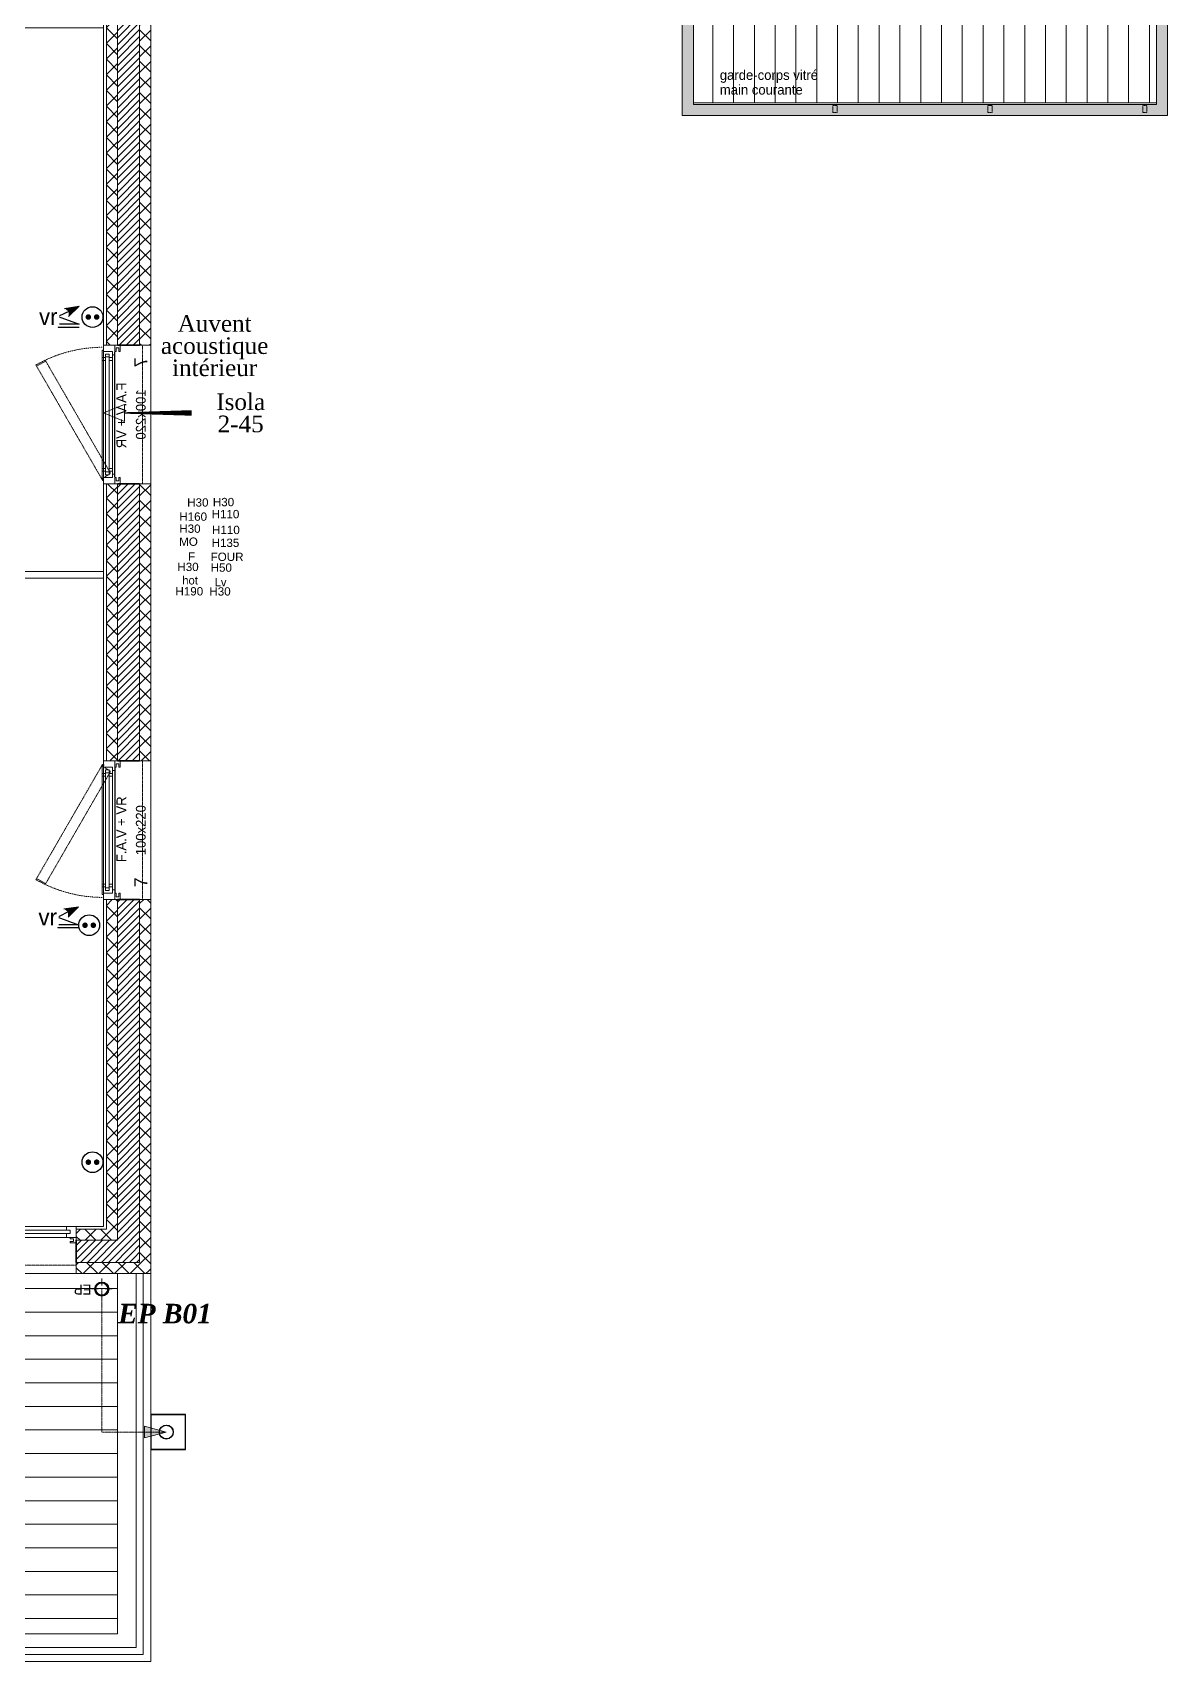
# Model space of a CAD drawing. Header units: centimetres. Extents: x 2191 to 12545, y -680 to 18662.
# Drawn here: x 9102 to 9921, y 7002 to 8177 of the extents above; entities that cross this region are included whole.
import ezdxf

# ---------------------------------------------------------------- set-up
doc = ezdxf.new("R2010")
doc.units = ezdxf.units.CM
for name, pattern in [('Style de ligne -1', [0.41664, 0.20828, -0.20836]), ('Style de ligne -11', [0.347222, 0.20828, -0.138942]), ('Style de ligne -12', [0.164042, 0.054681, -0.109361]), ('Style de ligne -13', [0.147638, 0.098425, -0.049213]), ('Style de ligne -14', [0.147638, 0.098425, -0.049213]), ('Style de ligne -17', [0.347222, 0.20828, -0.138942]), ('Style de ligne -18', [0.164042, 0.054681, -0.109361]), ('VW-01', [0.41656, 0.20828, -0.20828])]:
    doc.linetypes.add(name, pattern=pattern)
for name, color, linetype in [('B GÈnÈral_Hatch', 252, 'Continuous'), ('B Général', 252, 'Continuous'), ('C ANNOTATIONS-prestations', 252, 'Continuous'), ('C ANNOTATIONS-prestations_Hatch', 252, 'Continuous'), ('C ANNOTATIONS-texte', 252, 'Continuous'), ('D SURFACES-shab', 252, 'Continuous'), ('Général', 252, 'Continuous'), ('prlm-EAU-EPEXT', 145, 'Continuous'), ('prlm-VMC', 93, 'Continuous')]:
    doc.layers.add(name, color=color, linetype=linetype)
doc.layers.add('prlm-ELEC-CFO', color=1, linetype='Continuous', lineweight=25)
doc.styles.add('Arial', font='arial.ttf')
doc.styles.add('Eurostile', font='Eurosti.TTF')
doc.styles.add('Eurostile (bold)', font='Eurostib.TTF')
doc.styles.add('prlm-eau-ep', font='timesbi.ttf', dxfattribs={"height": 18})
doc.styles.add('prlm-elec-cfo', font='comic.ttf', dxfattribs={"height": 12})
doc.styles.add('prlm-vmc', font='pala.ttf', dxfattribs={"height": 14})
doc.styles.add('Times New Roman (bold italic)', font='timesbi.ttf')
pattern_1 = [(135, (-631.107, 4809.0284), (-5.656854, -5.656854), []), (225, (-631.107, 4809.0284), (-5.656854, 5.656854), [])]
pattern_2 = [(45, (-631.1073, 4809.0284), (2.4253472, -2.6458333), [])]
pattern_3 = [(135, (-631.107, 4809.0284), (-5.656854, -5.656854), []), (225, (-631.107, 4809.0284), (-5.656854, 5.656854), [])]
pattern_4 = [(45, (-631.107, 4809.0284), (-5.656854, 5.656854), []), (135, (-631.107, 4809.0284), (5.656854, 5.656854), [])]

# ---------------------------------------------------------------- blocks, each defined once
blk = doc.blocks.new('F 100x220 (all. vitrée fixe) + VR')
at = {"layer": 'B Général', "color": 7, "linetype": 'Continuous', "lineweight": 35}
for p, q in [((-50, 7), (-50, -9)), ((50, 7), (50, -9))]:
    blk.add_line(p, q, dxfattribs=at)
at = {"layer": 'B Général'}
blk.add_line((45, 9), (-45, 9), dxfattribs=at)
at = {"layer": 'B Général', "color": 7, "linetype": 'Style de ligne -14', "lineweight": 5, "flags": 128}
blk.add_lwpolyline([(-35.7, 65.8), (-36.2, 65), (-35.3, 64.5), (-38.6, 58.8), (42.6, 11.9), (45.9, 17.6), (46.8, 17.1), (47.2, 17.9)], close=True, dxfattribs=at)
at = {"layer": 'B Général', "lineweight": 5, "flags": 128}
for points in [[(-43, 10.5), (-43, 9), (-50, 9), (-50, 17), (-45.5, 17), (-45.5, 10.5)], [(-43.5, 15.5), (43.5, 15.5), (43.5, 13), (-43.5, 13)], [(-41, 18), (41, 18), (41, 15.5), (-41, 15.5)], [(-41, 13), (41, 13), (41, 10.5), (-41, 10.5)], [(43, 10.5), (43, 9), (50, 9), (50, 17), (45.5, 17), (45.5, 10.5)], [(-50, 9), (-50, 5), (-45.5, 5), (-45.5, 6), (-48, 6), (-48, 8), (-45.5, 8), (-45.5, 9)], [(50, 9), (50, 5), (45.5, 5), (45.5, 6), (48, 6), (48, 8), (45.5, 8), (45.5, 9)]]:
    blk.add_lwpolyline(points, close=True, dxfattribs=at)
at = {"layer": 'B Général', "color": 7, "linetype": 'Continuous', "lineweight": 5, "flags": 128}
for points in [[(-39, 15.5), (-41.5, 15.5), (-41.5, 13), (-39, 13), (-39, 10.5), (-45.5, 10.5), (-45.5, 17), (-46.5, 17), (-46.5, 18), (-39, 18)], [(39, 15.5), (41.5, 15.5), (41.5, 13), (39, 13), (39, 10.5), (45.5, 10.5), (45.5, 17), (46.5, 17), (46.5, 18), (39, 18)]]:
    blk.add_lwpolyline(points, close=True, dxfattribs=at)
at = {"layer": 'B Général', "color": 7, "linetype": 'Style de ligne -17', "lineweight": 5, "flags": 128}
blk.add_lwpolyline([(-50, 9), (50, 9), (50, -11), (-50, -11)], close=True, dxfattribs=at)
at = {"layer": 'B Général', "lineweight": 13, "flags": 128}
blk.add_lwpolyline([(-50, -9), (-50, -17), (50, -17), (50, -9)], dxfattribs=at)
at = {"layer": 'B Général'}
blk.add_circle((47, 17.5), 0.5, dxfattribs=at)
at = {"layer": 'B Général', "color": 7, "linetype": 'Style de ligne -18', "lineweight": 5}
blk.add_arc((49, 17.5), 97.5, 150.2938, 179.7062, dxfattribs=at)
at = {"layer": 'B Général', "color": 7, "insert": (-23.1, 7.7), "char_height": 7.06, "attachment_point": 1, "line_spacing_factor": 0.894142, "style": 'Eurostile'}
blk.add_mtext('F.A.V + VR', dxfattribs=at)
at = {"layer": 'C ANNOTATIONS-prestations', "insert": (-41.1, -5.2), "char_height": 9.41, "attachment_point": 1, "rotation": 360, "line_spacing_factor": 0.894142, "style": 'Eurostile (bold)'}
blk.add_mtext('7', dxfattribs=at)
at = {"layer": 'C ANNOTATIONS-prestations', "insert": (0, -6.3), "char_height": 7.06, "width": 100, "attachment_point": 2, "rotation": 360, "line_spacing_factor": 0.894142, "style": 'Eurostile'}
blk.add_mtext('100x220', dxfattribs=at)
blk = doc.blocks.new('PF 300.208 + VR (3 vantaux)')
at = {"layer": 'B Général', "color": 7, "linetype": 'Continuous', "lineweight": 13}
for p, q in [((-150, 7), (-150, 17)), ((150, 7), (150, 17))]:
    blk.add_line(p, q, dxfattribs=at)
at = {"layer": 'B Général', "color": 7, "linetype": 'Continuous', "lineweight": 35}
for p, q in [((-150, 7), (-150, -9)), ((150, 7), (150, -9))]:
    blk.add_line(p, q, dxfattribs=at)
at = {"layer": 'B Général'}
blk.add_line((-143, 9), (47, 9), dxfattribs=at)
at = {"layer": 'B Général', "color": 7, "linetype": 'Style de ligne -13', "lineweight": 5, "flags": 128}
for points in [[(-147.5, 117), (-146.5, 117), (-146.5, 116), (-140, 116), (-140, 18.5), (-146.5, 18.5), (-146.5, 17.5), (-147.5, 17.5)], [(51.5, 115), (50.5, 115), (50.5, 116), (44, 116), (44, 18.5), (50.5, 18.5), (50.5, 17.5), (51.5, 17.5)]]:
    blk.add_lwpolyline(points, close=True, dxfattribs=at)
at = {"layer": 'B Général', "lineweight": 5, "flags": 128}
for points in [[(-143, 10.5), (-143, 9), (-150, 9), (-150, 17), (-145.5, 17), (-145.5, 10.5)], [(-54.5, 18), (-139, 18), (-139, 15.5), (-54.5, 15.5)], [(-54.5, 13), (-139, 13), (-139, 10.5), (-54.5, 10.5)], [(-41.5, 18), (43, 18), (43, 15.5), (-41.5, 15.5)], [(-41.5, 13), (43, 13), (43, 10.5), (-41.5, 10.5)], [(56.5, 17), (56.5, 14.2), (54, 14.2), (54, 11.8), (56.5, 11.8), (56.5, 9), (47, 9), (47, 10.5), (49.5, 10.5), (49.5, 17)], [(145.5, 14.2), (54, 14.2), (54, 11.8), (145.5, 11.8)], [(143, 17), (56.5, 17), (56.5, 14.2), (143, 14.2)], [(145.5, 14.2), (143, 14.2), (143, 17), (150, 17), (150, 9), (143, 9), (143, 11.8), (145.5, 11.8)], [(-150, 9), (-150, 5), (-145.5, 5), (-145.5, 6), (-148, 6), (-148, 8), (-145.5, 8), (-145.5, 9)], [(143, 11.8), (56.5, 11.8), (56.5, 9), (143, 9)], [(150, 9), (150, 5), (145.5, 5), (145.5, 6), (148, 6), (148, 8), (145.5, 8), (145.5, 9)]]:
    blk.add_lwpolyline(points, close=True, dxfattribs=at)
at = {"layer": 'B Général', "color": 7, "linetype": 'Continuous', "lineweight": 5, "flags": 128}
for points in [[(-139, 15.5), (-141.5, 15.5), (-141.5, 13), (-139, 13), (-139, 10.5), (-145.5, 10.5), (-145.5, 17), (-146.5, 17), (-146.5, 18), (-139, 18)], [(-54.5, 15.5), (-52, 15.5), (-52, 13), (-54.5, 13), (-54.5, 10.5), (-48, 10.5), (-48, 17), (-47, 17), (-47, 18), (-54.5, 18)], [(-41.5, 15.5), (-44, 15.5), (-44, 13), (-41.5, 13), (-41.5, 10.5), (-48, 10.5), (-48, 17), (-47, 17), (-47, 18), (-41.5, 18)], [(43, 15.5), (45.5, 15.5), (45.5, 13), (43, 13), (43, 10.5), (49.5, 10.5), (49.5, 17), (50.5, 17), (50.5, 18), (43, 18)]]:
    blk.add_lwpolyline(points, close=True, dxfattribs=at)
at = {"layer": 'B Général', "color": 7, "linetype": 'Style de ligne -11', "lineweight": 5, "flags": 128}
blk.add_lwpolyline([(-150, 9), (150, 9), (150, -11), (-150, -11)], close=True, dxfattribs=at)
at = {"layer": 'B Général', "lineweight": 13, "flags": 128}
blk.add_lwpolyline([(150, -9), (150, -17), (-150, -17), (-150, -9)], dxfattribs=at)
at = {"layer": 'B Général'}
for centre in [(-147, 17.5), (51, 17.5)]:
    blk.add_circle(centre, 0.5, dxfattribs=at)
at = {"layer": 'B Général', "color": 7, "linetype": 'Style de ligne -12', "lineweight": 5}
for centre, start, end in [((-147, 17.5), 0.2938, 90.2879), ((51, 17.5), 94.0649, 179.7062)]:
    blk.add_arc(centre, 99, start, end, dxfattribs=at)
at = {"layer": 'B Général', "insert": (2, 4.6), "char_height": 7.06, "attachment_point": 2, "rotation": 360, "line_spacing_factor": 0.894142, "style": 'Eurostile'}
blk.add_mtext('PF + VR', dxfattribs=at)
at = {"layer": 'C ANNOTATIONS-prestations', "rotation": 360, "line_spacing_factor": 0.894142}
for s, insert, char_height, attachment_point, style in [('6', (-141.1, -4.8), 9.41, 1, 'Eurostile (bold)'), ('300x208 (3 vantaux) ', (0, -7.8), 7.059, 2, 'Eurostile')]:
    blk.add_mtext(s, dxfattribs=dict(at, insert=insert, char_height=char_height, attachment_point=attachment_point, style=style))
blk = doc.blocks.new('EP')
at = {"layer": 'B GÈnÈral_Hatch', "linetype": 'Continuous', "lineweight": 0}
h = blk.add_hatch(color=7, dxfattribs=at)
edge = h.paths.add_edge_path()
edge.add_arc((0, 0), 5, 0, 180, ccw=False)
edge.add_arc((0, 0), 5, 180, 360, ccw=False)
edge = h.paths.add_edge_path()
edge.add_arc((0, 0), 4.33, 0, 180, ccw=False)
edge.add_arc((0, 0), 4.33, 180, 360, ccw=False)
at = {"layer": 'B Général', "color": 7, "linetype": 'Continuous', "lineweight": 5}
for p, q in [((-7.5, 0), (-2.5, 0)), ((0, 7.5), (0, 2.5)), ((7.5, 0), (2.5, 0)), ((0, -7.5), (0, -2.5))]:
    blk.add_line(p, q, dxfattribs=at)
at = {"layer": 'B Général', "color": 7, "linetype": 'Continuous', "lineweight": 5, "flags": 128}
for points in [[(-5, 0, -1), (5, 0, -1)], [(-4.3, 0, -1), (4.3, 0, -1)]]:
    blk.add_lwpolyline(points, format="xyb", close=True, dxfattribs=at)
at = {"layer": 'C ANNOTATIONS-prestations', "insert": (7.5, 4), "char_height": 7.06, "attachment_point": 1, "line_spacing_factor": 0.894142, "style": 'Eurostile'}
blk.add_mtext('EP', dxfattribs=at)
blk = doc.blocks.new('xi.epext')
at = {"layer": 'prlm-EAU-EPEXT', "color": 0, "linetype": 'ByBlock', "lineweight": -2}
blk.add_circle((0, 0), 5, dxfattribs=at)
blk = doc.blocks.new('Groupe-163-1')
at = {"layer": 'prlm-EAU-EPEXT', "flags": 128}
blk.add_lwpolyline([(9843.5, 2370.5), (9818.5, 2370.5), (9818.5, 2345.5), (9843.5, 2345.5)], close=True, dxfattribs=at)
at = {"layer": 'prlm-EAU-EPEXT'}
for p in [(9783.2, 2461.2), (9829.7, 2358)]:
    blk.add_blockref('xi.epext', p, dxfattribs=at)
at = {"layer": 'prlm-EAU-EPEXT', "insert": (9795, 2450.5), "char_height": 13.99, "width": 86.195, "attachment_point": 1, "line_spacing_factor": 1.004802, "style": 'Times New Roman (bold italic)'}
blk.add_mtext('EP B01', dxfattribs=at)
blk = doc.blocks.new('Groupe-166-1')
at = {"layer": 'B Général', "color": 7, "linetype": 'Continuous', "lineweight": 5}
for p, q in [((10223.9, 3517.4), (10223.9, 3317.4)), ((10238.9, 3517.4), (10238.9, 3317.4)), ((10253.9, 3517.4), (10253.9, 3317.4)), ((10268.9, 3517.4), (10268.9, 3317.4)), ((10283.9, 3517.4), (10283.9, 3317.4)), ((10298.9, 3517.4), (10298.9, 3317.4)), ((10313.9, 3517.4), (10313.9, 3317.4)), ((10328.9, 3517.4), (10328.9, 3317.4)), ((10343.9, 3517.4), (10343.9, 3317.4)), ((10358.9, 3517.4), (10358.9, 3317.4)), ((10373.9, 3517.4), (10373.9, 3317.4)), ((10388.9, 3517.4), (10388.9, 3317.4)), ((10403.9, 3517.4), (10403.9, 3317.4)), ((10418.9, 3517.4), (10418.9, 3317.4)), ((10433.9, 3517.4), (10433.9, 3317.4)), ((10448.9, 3517.4), (10448.9, 3317.4)), ((10463.9, 3517.4), (10463.9, 3317.4)), ((10478.9, 3517.4), (10478.9, 3317.4)), ((10493.9, 3517.4), (10493.9, 3317.4)), ((10508.9, 3517.4), (10508.9, 3317.4)), ((10523.9, 3517.4), (10523.9, 3317.4)), ((10538.9, 3517.4), (10538.9, 3317.4))]:
    blk.add_line(p, q, dxfattribs=at)
blk = doc.blocks.new('Groupe-167-1')
at = {"layer": 'B GÈnÈral_Hatch', "linetype": 'Continuous', "lineweight": 0, "true_color": 0xbbbbbb}
blk.add_hatch(color=9, dxfattribs=at).paths.add_polyline_path([(10201.9, 3517.4), (10209.9, 3517.4), (10209.9, 3316.2), (10543.9, 3316.2), (10543.9, 3517.4), (10551.9, 3517.4), (10551.9, 3308.2), (10201.9, 3308.2)])
at = {"layer": 'B Général', "color": 7, "linetype": 'Continuous', "lineweight": 5, "flags": 128}
for points in [[(10201.9, 3517.4), (10209.9, 3517.4), (10209.9, 3316.2), (10543.9, 3316.2), (10543.9, 3517.4), (10551.9, 3517.4), (10551.9, 3308.2), (10201.9, 3308.2)], [(10209.9, 3317.4), (10209.9, 3517.4), (10543.9, 3517.4), (10543.9, 3317.4)]]:
    blk.add_lwpolyline(points, close=True, dxfattribs=at)
at = {"layer": 'C ANNOTATIONS-prestations', "color": 7, "linetype": 'Style de ligne -1', "lineweight": 5, "flags": 128}
for points in [[(10204.9, 3419), (10209.9, 3419), (10209.9, 3416), (10204.9, 3416)], [(10543.9, 3418.9), (10548.9, 3418.9), (10548.9, 3415.9), (10543.9, 3415.9)], [(10310.6, 3310.4), (10310.6, 3315.4), (10313.6, 3315.4), (10313.6, 3310.4)], [(10422.4, 3310.4), (10422.4, 3315.4), (10425.4, 3315.4), (10425.4, 3310.4)], [(10534.1, 3310.4), (10534.1, 3315.4), (10537.1, 3315.4), (10537.1, 3310.4)]]:
    blk.add_lwpolyline(points, close=True, dxfattribs=at)
at = {"layer": 'B Général', "color": 7}
blk.add_blockref('Groupe-166-1', (0, 0), dxfattribs=at)
at = {"layer": 'B Général', "color": 7, "insert": (10403.1, 3515.7), "char_height": 9.412, "attachment_point": 1, "line_spacing_factor": 0.894142, "style": 'Eurostile'}
blk.add_mtext('niv. extér. +7 sol fini int.', dxfattribs=at)
at = {"layer": 'C ANNOTATIONS-prestations', "color": 7, "char_height": 7.059, "attachment_point": 1, "line_spacing_factor": 0.894142, "style": 'Eurostile'}
for s, insert in [('platelage bois', (10391.6, 3405.7)), ('garde-corps vitré', (10229, 3340.9)), ('main courante', (10229, 3330.3))]:
    blk.add_mtext(s, dxfattribs=dict(at, insert=insert))
at = {"layer": 'C ANNOTATIONS-texte', "insert": (10391.6, 3455.7), "char_height": 9.412, "width": 91.5, "attachment_point": 1, "line_spacing_factor": 0.894142, "style": 'Eurostile'}
blk.add_mtext('Balcon \\P6.5m{\\H0.6667x;\\S2^ ;}', dxfattribs=at)
blk = doc.blocks.new('xi.EA')
at = {"layer": 'prlm-VMC', "color": 0, "linetype": 'ByBlock', "lineweight": 5, "flags": 128}
blk.add_lwpolyline([(-6.2, -15), (6.2, -15), (0, 0)], close=True, dxfattribs=at)
at = {"layer": 'prlm-VMC', "color": 0, "linetype": 'ByBlock', "lineweight": -2, "flags": 128}
blk.add_lwpolyline([(0, -15, 1, 4, 0), (0, -63.6, 1, 1, 0)], format="xyseb", dxfattribs=at)
at = {"layer": 'prlm-VMC', "color": 0, "linetype": 'ByBlock', "lineweight": 5}
blk.add_solid([(0, 0), (6.2, -15), (-6.2, -15), (0, 0)], dxfattribs=at)
blk = doc.blocks.new('xi.PC')
at = {"color": 0, "lineweight": 5}
blk.add_wipeout([(-7.5, -7.5), (7.5, -7.5), (7.5, 7.5), (-7.5, 7.5)], dxfattribs=at).dxf.layer = 'prlm-ELEC-CFO'
at = {"layer": 'prlm-ELEC-CFO', "color": 0, "linetype": 'ByBlock', "lineweight": 5, "const_width": 2}
for points in [[(-4, 0, 1), (-2, 0, 1)], [(2, 0, 1), (4, 0, 1)]]:
    blk.add_lwpolyline(points, format="xyb", close=True, dxfattribs=at)
at = {"layer": 'prlm-ELEC-CFO', "color": 0, "linetype": 'ByBlock', "lineweight": -2}
blk.add_circle((0, 0), 7.5, dxfattribs=at)
blk = doc.blocks.new('xi.VR')
at = {"layer": 'prlm-ELEC-CFO', "lineweight": 5}
blk.add_hatch(color=0, dxfattribs=at).paths.add_polyline_path([(-3, 6), (-0.1, 3.7), (0, 0), (7.5, 7.5)])
at = {"layer": 'prlm-ELEC-CFO', "color": 0}
for points in [[(1, 4.2), (-7.5, 0), (7.5, -5.5), (-7.5, -5.5), (-7.5, -7.5), (7.5, -7.5)], [(-3, 6), (7.5, 7.5), (0, 0)]]:
    blk.add_lwpolyline(points, dxfattribs=at)

msp = doc.modelspace()

# ---------------------------------------------------------------- hatches: boundary and pattern name
at = {"layer": 'B GÈnÈral_Hatch', "linetype": 'Continuous', "lineweight": 5, "true_color": 0x808080}
h = msp.add_hatch(dxfattribs=at)
h.set_pattern_fill('02_ISOLANT', color=8, angle=90, style=0, pattern_type=2)
h.set_pattern_definition(pattern_1)
h.paths.add_polyline_path([(9155.4, 7951.4), (9163.4, 7951.4), (9163.4, 8195.4), (9155.4, 8195.4)])
at = {"layer": 'B GÈnÈral_Hatch', "linetype": 'Continuous', "lineweight": 5}
h = msp.add_hatch(dxfattribs=at)
h.set_pattern_fill('50_BETON', style=0, pattern_type=2)
h.set_pattern_definition(pattern_2)
h.paths.add_polyline_path([(9163.4, 7951.4), (9179.4, 7951.4), (9179.4, 8195.4), (9163.4, 8195.4)])
at = {"layer": 'B GÈnÈral_Hatch', "linetype": 'Continuous', "lineweight": 5, "true_color": 0x808080}
h = msp.add_hatch(dxfattribs=at)
h.set_pattern_fill('02_ISOLANT', color=8, angle=90, style=0, pattern_type=2)
h.set_pattern_definition(pattern_1)
h.paths.add_polyline_path([(9179.4, 7951.4), (9187.4, 7951.4), (9187.4, 8195.4), (9179.4, 8195.4)])
h = msp.add_hatch(dxfattribs=at)
h.set_pattern_fill('02_ISOLANT', color=8, angle=90, style=0, pattern_type=2)
h.set_pattern_definition(pattern_3)
h.paths.add_polyline_path([(9155.4, 7651.4), (9163.4, 7651.4), (9163.4, 7851.4), (9155.4, 7851.4)])
at = {"layer": 'B GÈnÈral_Hatch', "linetype": 'Continuous', "lineweight": 5}
h = msp.add_hatch(dxfattribs=at)
h.set_pattern_fill('50_BETON', style=0, pattern_type=2)
h.set_pattern_definition(pattern_2)
h.paths.add_polyline_path([(9163.4, 7651.4), (9179.4, 7651.4), (9179.4, 7851.4), (9163.4, 7851.4)])
at = {"layer": 'B GÈnÈral_Hatch', "linetype": 'Continuous', "lineweight": 5, "true_color": 0x808080}
h = msp.add_hatch(dxfattribs=at)
h.set_pattern_fill('02_ISOLANT', color=8, angle=90, style=0, pattern_type=2)
h.set_pattern_definition(pattern_3)
h.paths.add_polyline_path([(9179.4, 7651.4), (9187.4, 7651.4), (9187.4, 7851.4), (9179.4, 7851.4)])
h = msp.add_hatch(dxfattribs=at)
h.set_pattern_fill('02_ISOLANT', color=8, angle=90, style=0, pattern_type=2)
h.set_pattern_definition(pattern_1)
h.paths.add_polyline_path([(9155.4, 7313.5), (9163.4, 7305.5), (9163.4, 7551.4), (9155.4, 7551.4)])
at = {"layer": 'B GÈnÈral_Hatch', "linetype": 'Continuous', "lineweight": 5}
h = msp.add_hatch(dxfattribs=at)
h.set_pattern_fill('50_BETON', style=0, pattern_type=2)
h.set_pattern_definition(pattern_2)
h.paths.add_polyline_path([(9163.4, 7305.5), (9179.4, 7289.5), (9179.4, 7551.4), (9163.4, 7551.4)])
at = {"layer": 'B GÈnÈral_Hatch', "linetype": 'Continuous', "lineweight": 5, "true_color": 0x808080}
h = msp.add_hatch(dxfattribs=at)
h.set_pattern_fill('02_ISOLANT', color=8, angle=90, style=0, pattern_type=2)
h.set_pattern_definition(pattern_1)
h.paths.add_polyline_path([(9179.4, 7289.5), (9187.4, 7281.5), (9187.4, 7551.4), (9179.4, 7551.4)])
h = msp.add_hatch(dxfattribs=at)
h.set_pattern_fill('02_ISOLANT', color=8, style=0, pattern_type=2)
h.set_pattern_definition(pattern_4)
h.paths.add_polyline_path([(9133.7, 7313.5), (9133.7, 7305.5), (9163.4, 7305.5), (9155.4, 7313.5)])
at = {"layer": 'B GÈnÈral_Hatch', "linetype": 'Continuous', "lineweight": 5}
h = msp.add_hatch(dxfattribs=at)
h.set_pattern_fill('50_BETON', style=0, pattern_type=2)
h.set_pattern_definition(pattern_2)
h.paths.add_polyline_path([(9133.7, 7305.5), (9133.7, 7289.5), (9179.4, 7289.5), (9163.4, 7305.5)])
at = {"layer": 'B GÈnÈral_Hatch', "linetype": 'Continuous', "lineweight": 5, "true_color": 0x808080}
h = msp.add_hatch(dxfattribs=at)
h.set_pattern_fill('02_ISOLANT', color=8, style=0, pattern_type=2)
h.set_pattern_definition(pattern_4)
h.paths.add_polyline_path([(9133.7, 7289.5), (9133.7, 7281.5), (9187.4, 7281.5), (9179.4, 7289.5)])
at = {"layer": 'B GÈnÈral_Hatch', "linetype": 'Continuous', "lineweight": 5, "true_color": 0x444444}
h = msp.add_hatch(dxfattribs=at)
h.set_pattern_fill('H_BARDAGE V 150', color=250, angle=90, style=0, pattern_type=2)
h.set_pattern_definition([(180, (8993.532, 7151.52), (1e-15, 17), [])])
h.paths.add_polyline_path([(8823.7, 7281.5), (9163.4, 7281.5), (9163.4, 7021.5), (8823.7, 7021.5)])
at = {"layer": 'C ANNOTATIONS-prestations_Hatch', "linetype": 'Continuous', "lineweight": 0, "true_color": 0xff0000}
msp.add_hatch(color=1, dxfattribs=at).paths.add_polyline_path([(9182.8, 7171.3), (9198.6, 7167), (9182.8, 7162.8)])

# ---------------------------------------------------------------- linework, layer by layer
at = {"layer": 'B Général', "color": 7, "linetype": 'Continuous', "lineweight": 5}
for p, q in [((9153.4, 7951.4), (9153.4, 8195.4)), ((9155.4, 7951.4), (9155.4, 8195.4)), ((9155.4, 7951.4), (9155.4, 8195.4)), ((9163.4, 7951.4), (9163.4, 8195.4)), ((9179.4, 7951.4), (9179.4, 8195.4)), ((9187.4, 7951.4), (9187.4, 8195.4)), ((9153.4, 7651.4), (9153.4, 7851.4)), ((9155.4, 7651.4), (9155.4, 7851.4)), ((9155.4, 7651.4), (9155.4, 7851.4)), ((9163.4, 7651.4), (9163.4, 7851.4)), ((9179.4, 7651.4), (9179.4, 7851.4)), ((9187.4, 7651.4), (9187.4, 7851.4)), ((8903.4, 7788.2), (9153.4, 7788.2)), ((8903.4, 7783.2), (9153.4, 7783.2)), ((9153.4, 7315.5), (9153.4, 7551.4)), ((9155.4, 7313.5), (9155.4, 7551.4)), ((9155.4, 7313.5), (9155.4, 7551.4)), ((9163.4, 7305.5), (9163.4, 7551.4)), ((9179.4, 7289.5), (9179.4, 7551.4)), ((9187.4, 7281.5), (9187.4, 7551.4)), ((9133.7, 7315.5), (9153.4, 7315.5)), ((9133.7, 7313.5), (9155.4, 7313.5)), ((9133.7, 7313.5), (9155.4, 7313.5)), ((9133.7, 7305.5), (9163.4, 7305.5)), ((9133.7, 7289.5), (9179.4, 7289.5)), ((9133.7, 7281.5), (9187.4, 7281.5))]:
    msp.add_line(p, q, dxfattribs=at)
at = {"layer": 'B Général', "color": 7, "linetype": 'Continuous', "lineweight": 13}
for p, q in [((9153.4, 7951.4), (9153.4, 8195.4)), ((9187.4, 7951.4), (9187.4, 8195.4)), ((9187.4, 7951.4), (9153.4, 7951.4)), ((9187.4, 7851.4), (9153.4, 7851.4)), ((9153.4, 7651.4), (9153.4, 7851.4)), ((9187.4, 7651.4), (9187.4, 7851.4)), ((8903.4, 7788.2), (9153.4, 7788.2)), ((8903.4, 7783.2), (9153.4, 7783.2)), ((9187.4, 7651.4), (9153.4, 7651.4)), ((9187.4, 7551.4), (9153.4, 7551.4)), ((9153.4, 7315.5), (9153.4, 7551.4)), ((9187.4, 7281.5), (9187.4, 7551.4)), ((9133.7, 7315.5), (9153.4, 7315.5)), ((9133.7, 7281.5), (9133.7, 7315.5)), ((9133.7, 7281.5), (9187.4, 7281.5))]:
    msp.add_line(p, q, dxfattribs=at)
at = {"layer": 'B Général', "color": 7, "linetype": 'Continuous', "lineweight": 18}
for p, q in [((9163.4, 7951.4), (9163.4, 8195.4)), ((9179.4, 7951.4), (9179.4, 8195.4)), ((9163.4, 7651.4), (9163.4, 7851.4)), ((9179.4, 7651.4), (9179.4, 7851.4)), ((9163.4, 7305.5), (9163.4, 7551.4)), ((9179.4, 7289.5), (9179.4, 7551.4)), ((9133.7, 7305.5), (9163.4, 7305.5)), ((9133.7, 7289.5), (9179.4, 7289.5))]:
    msp.add_line(p, q, dxfattribs=at)
at = {"layer": 'B Général', "color": 7, "linetype": 'Continuous', "lineweight": 5, "flags": 128}
for points in [[(8823.7, 7281.5), (9187.4, 7281.5), (9187.4, 7001.5), (8837.2, 7001.5), (8837.2, 7025.5), (8823.7, 7025.5)], [(8823.7, 7281.5), (9163.4, 7281.5), (9163.4, 7021.5), (8823.7, 7021.5)], [(9182, 7006.5), (8877, 7006.5), (8877, 7011.5), (9177, 7011.5), (9177, 7281.5), (9182, 7281.5)]]:
    msp.add_lwpolyline(points, close=True, dxfattribs=at)
at = {"layer": 'C ANNOTATIONS-prestations', "color": 1, "linetype": 'VW-01', "lineweight": 5, "true_color": 0xff0000, "flags": 128}
msp.add_lwpolyline([(9152.1, 7270.3), (9152.1, 7167), (9198.6, 7167)], dxfattribs=at)
at = {"layer": 'C ANNOTATIONS-prestations', "color": 1, "linetype": 'Continuous', "lineweight": 5, "true_color": 0xff0000, "flags": 128}
msp.add_lwpolyline([(9182.8, 7171.3), (9198.6, 7167), (9182.8, 7162.8)], close=True, dxfattribs=at)
at = {"layer": 'C ANNOTATIONS-prestations', "color": 7, "lineweight": 5, "flags": 128}
msp.add_lwpolyline([(9212.4, 7179.5), (9187.4, 7179.5), (9187.4, 7154.5), (9212.4, 7154.5)], close=True, dxfattribs=at)
at = {"layer": 'D SURFACES-shab', "lineweight": 18, "flags": 128}
for points in [[(8903.4, 8180.4), (9153.4, 8180.4), (9153.4, 7788.2), (8903.4, 7788.2)], [(9153.4, 7783.2), (8740.7, 7783.2), (8740.7, 7688.2), (8577.7, 7688.2), (8577.7, 7315.5), (9153.4, 7315.5)]]:
    msp.add_lwpolyline(points, close=True, dxfattribs=at)
at = {"layer": 'prlm-EAU-EPEXT'}
msp.add_lwpolyline([(9212.4, 7179.6), (9187.4, 7179.6), (9187.4, 7154.6), (9212.4, 7154.6)], close=True, dxfattribs=at)

# ---------------------------------------------------------------- block references
at = {"layer": 'B Général', "color": 7}
for name, p in [('Groupe-167-1', (-631.1, 4809)), ('PF 300.208 + VR (3 vantaux)', (8983.7, 7298.5))]:
    msp.add_blockref(name, p, dxfattribs=at)
at = {"layer": 'B Général', "color": 7, "xscale": -1, "rotation": 90}
msp.add_blockref('F 100x220 (all. vitrée fixe) + VR', (9170.4, 7901.4), dxfattribs=at)
at = {"layer": 'B Général', "color": 7}
for name, p, rotation in [('F 100x220 (all. vitrée fixe) + VR', (9170.4, 7601.4), 90), ('EP', (9152.1, 7270.3), 180)]:
    msp.add_blockref(name, p, dxfattribs=dict(at, rotation=rotation))
at = {"layer": 'Général', "color": 7}
msp.add_blockref('Groupe-163-1', (-631.1, 4809), dxfattribs=at)
at = {"layer": 'prlm-EAU-EPEXT'}
for p in [(9152.2, 7270.3), (9198.7, 7167.1)]:
    msp.add_blockref('xi.epext', p, dxfattribs=at)
at = {"layer": 'prlm-VMC', "rotation": 90}
msp.add_blockref('xi.EA', (9153.4, 7902.5), dxfattribs=at)

# ---------------------------------------------------------------- texts
at = {"layer": 'prlm-EAU-EPEXT', "insert": (9163.9, 7259.6), "char_height": 14, "width": 86.195, "attachment_point": 1, "style": 'prlm-eau-ep'}
msp.add_mtext('EP B01', dxfattribs=at)
at = {"layer": 'prlm-ELEC-CFO', "lineweight": 25, "style": 'Arial'}
for s, p in [('H30', (9213.7, 7834.9)), ('H30', (9232.2, 7835.2)), ('H160', (9208, 7824.7)), ('H110', (9231.3, 7826.5)), ('H30', (9208, 7816)), ('H110', (9231.6, 7815.1)), ('MO', (9207.9, 7806.6)), ('H135', (9231.3, 7805.8)), ('H30', (9206.6, 7788.4)), ('F', (9214.3, 7795.9)), ('FOUR', (9230.6, 7795.7)), ('H50', (9230.6, 7787.9))]:
    msp.add_text(s, height=6, dxfattribs=at).set_placement(p)

# ---------------------------------------------------------------- next in the draw order: block references
at = {"layer": 'prlm-ELEC-CFO'}
for p in [(9145.4, 7971.7), (9143, 7532.8), (9145.4, 7361.8)]:
    msp.add_blockref('xi.PC', p, dxfattribs=at)

# ---------------------------------------------------------------- next in the draw order: texts
at = {"layer": 'prlm-ELEC-CFO', "lineweight": 20, "char_height": 6, "line_spacing_factor": 0.8, "style": 'prlm-elec-cfo', "bg_fill": 3, "bg_fill_color": 256, "bg_fill_transparency": 0}
for s, insert, attachment_point, box_fill_scale in [('hot', (9215.8, 7784.7), 2, 0.95), ('Lv', (9237.8, 7780.4), 5, 1.1)]:
    msp.add_mtext(s, dxfattribs=dict(at, insert=insert, attachment_point=attachment_point, box_fill_scale=box_fill_scale))
at = {"layer": 'prlm-VMC', "insert": (9233.5, 7951), "char_height": 12, "width": 20.51, "attachment_point": 5, "line_spacing_factor": 0.8, "style": 'prlm-vmc', "bg_fill": 2}
msp.add_mtext('Auvent acoustique intérieur', dxfattribs=at)

# ---------------------------------------------------------------- next in the draw order: block references
at = {"layer": 'prlm-ELEC-CFO'}
for p in [(9128.2, 7972), (9127.8, 7538.7)]:
    msp.add_blockref('xi.VR', p, dxfattribs=at)

# ---------------------------------------------------------------- next in the draw order: texts
at = {"layer": 'prlm-ELEC-CFO', "lineweight": 25, "style": 'Arial'}
for s, p in [('H190', (9205.2, 7770.8)), ('H30', (9229.7, 7770.7))]:
    msp.add_text(s, height=6, dxfattribs=at).set_placement(p)
at = {"layer": 'prlm-VMC', "insert": (9252.3, 7902.5), "char_height": 12, "width": 20.51, "attachment_point": 5, "line_spacing_factor": 0.8, "style": 'prlm-vmc', "bg_fill": 3, "box_fill_scale": 1.1, "bg_fill_color": 256, "bg_fill_transparency": 0}
msp.add_mtext('Isola\\P2-45', dxfattribs=at)

# ---------------------------------------------------------------- next in the draw order: texts
at = {"layer": 'prlm-ELEC-CFO', "lineweight": 20, "char_height": 12, "attachment_point": 5, "line_spacing_factor": 0.8, "style": 'prlm-elec-cfo', "bg_fill": 3, "box_fill_scale": 1.1, "bg_fill_color": 256, "bg_fill_transparency": 0}
for insert in [(9113.5, 7972), (9113.1, 7538.7)]:
    msp.add_mtext('vr', dxfattribs=dict(at, insert=insert))

doc.saveas('drawing.dxf')
